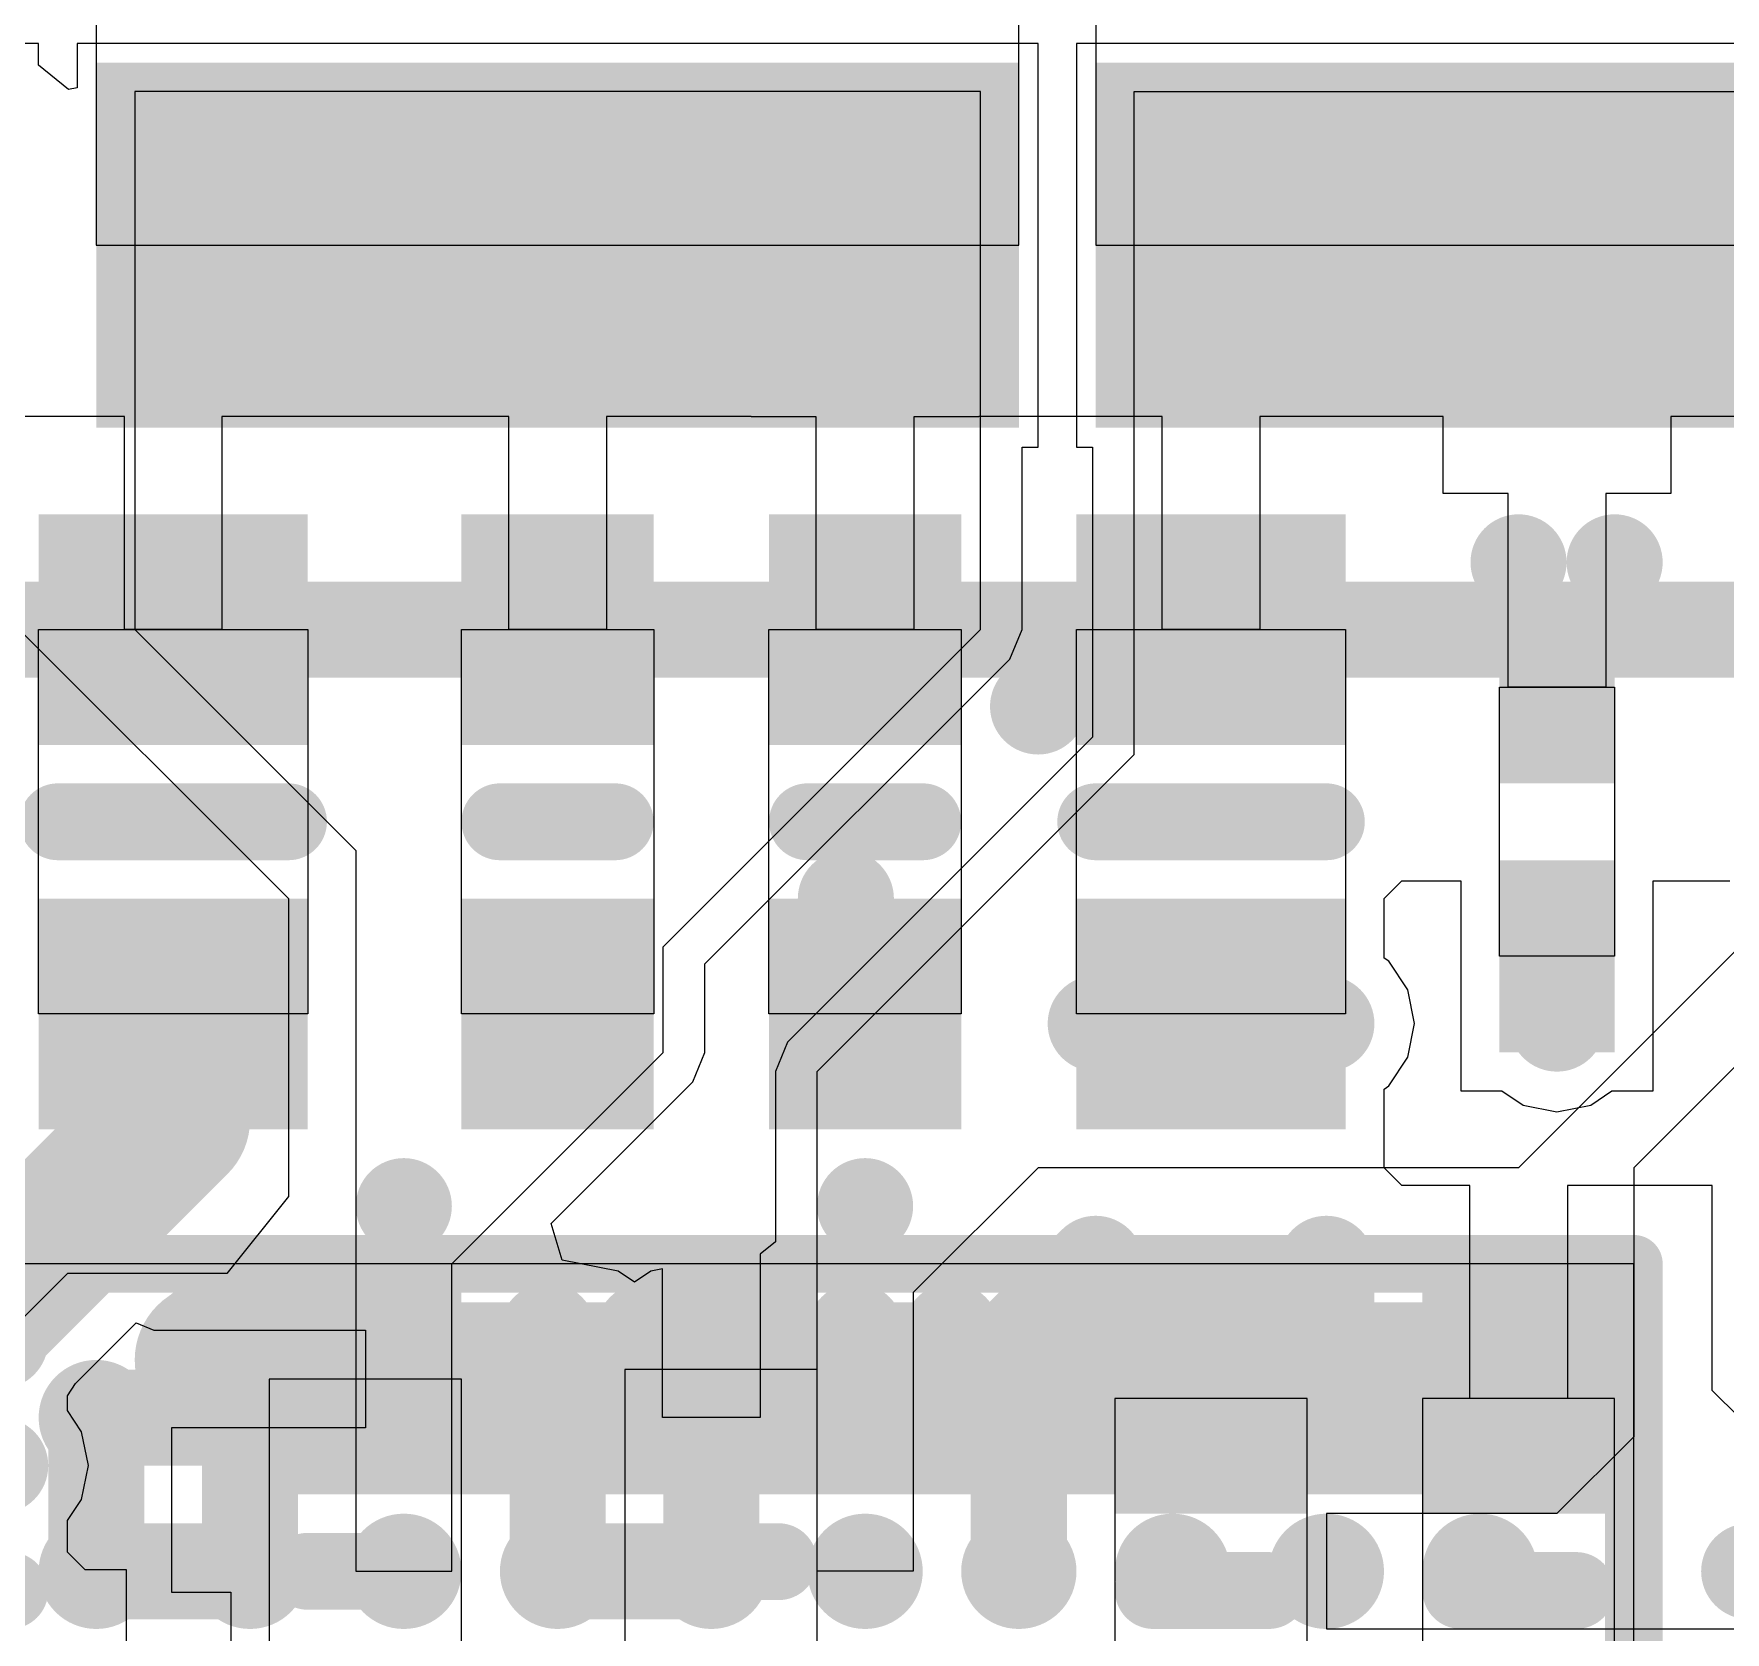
# Model space of a CAD drawing. Header units: millimetres. Extents: x 15 to 122, y 23 to 96.
# Drawn here: x 80.738 to 85.138, y 68.892 to 73.05 of the extents above; entities that cross this region are included whole.
import ezdxf

# ---------------------------------------------------------------- set-up
doc = ezdxf.new("R2010")
doc.units = ezdxf.units.MM
for name, color, linetype in [('Bottom Modules', 3, 'Continuous'), ('BottomLayer', 5, 'Continuous'), ('BottomOverlay', 54, 'Continuous'), ('BottomPaste', 16, 'Continuous'), ('TopLayer', 1, 'Continuous'), ('TopOverlay', 2, 'Continuous'), ('TopPaste', 8, 'Continuous'), ('TopSolder', 216, 'Continuous'), ('Upper Modules', 80, 'Continuous')]:
    doc.layers.add(name, color=color, linetype=linetype)

msp = doc.modelspace()

# ---------------------------------------------------------------- linework, layer by layer
at = {"layer": 'Bottom Modules'}
for points in [[(81.44999458, 71.50002463999999), (81.44999458, 70.49997583999999), (80.74999598, 70.49997583999999), (80.74999598, 71.50002463999999)], [(82.35002326, 71.50000177999999), (82.35002326, 70.50000377999999), (81.85002426, 70.50000377999999), (81.85002426, 71.50000177999999)], [(83.15002419999999, 71.49997891999999), (83.15002419999999, 70.49998092), (82.6500252, 70.49998092), (82.6500252, 71.49997891999999)], [(84.14999426, 71.50000177999999), (84.14999426, 70.50000377999999), (83.44999566, 70.50000377999999), (83.44999566, 71.50000177999999)], [(84.85000301999999, 71.35000208), (84.85000301999999, 70.65000094), (84.55000362, 70.65000094), (84.55000362, 71.35000208)], [(82.27498403999999, 69.57499673999999), (82.27498403999999, 68.57499874), (82.77498304, 68.57499874), (82.77498304, 69.57499673999999)], [(81.35002526, 69.54998028), (81.35002526, 68.54998228), (81.85002426, 68.54998228), (81.85002426, 69.54998028)], [(83.55000308, 69.50000324), (83.55000308, 68.5000027), (84.05000208, 68.5000027), (84.05000208, 69.50000324)], [(84.35002433999999, 69.49999815999999), (84.35002433999999, 68.50000015999998), (84.85002333999999, 68.50000015999998), (84.85002333999999, 69.49999815999999)]]:
    msp.add_lwpolyline(points, close=True, dxfattribs=at)
at = {"layer": 'BottomLayer'}
for p, q in [((80.97299527999999, 72.05402404), (80.49599597999999, 72.05402404)), ((80.97299527999999, 71.50002463999999), (80.97299527999999, 72.05402404)), ((81.70399458, 72.05402404), (81.22699528, 72.05402404)), ((81.22699528, 72.05402404), (81.22699528, 71.50002463999999)), ((81.70399458, 72.05400118), (81.70399458, 72.05402404)), ((81.97302375999999, 72.05400118), (81.70399458, 72.05400118)), ((81.97302375999999, 71.50000177999999), (81.97302375999999, 72.05400118)), ((82.60402325999999, 72.05400118), (82.22702376, 72.05400118)), ((82.22702376, 72.05400118), (82.22702376, 71.50000177999999)), ((82.60402325999999, 72.05397832), (82.60402325999999, 72.05400118)), ((82.7730247, 72.05397832), (82.60402325999999, 72.05397832)), ((82.7730247, 71.49997891999999), (82.7730247, 72.05397832)), ((83.19599566, 72.05397832), (83.0270247, 72.05397832)), ((83.0270247, 72.05397832), (83.0270247, 71.49997891999999)), ((83.67299496, 72.05400118), (83.19599566, 72.05400118)), ((83.19599566, 72.05400118), (83.19599566, 72.05397832)), ((83.67299496, 71.50000177999999), (83.67299496, 72.05400118)), ((84.40399425999999, 72.05400118), (83.92699496, 72.05400118)), ((83.92699496, 72.05400118), (83.92699496, 71.50000177999999)), ((84.40399425999999, 71.85400158), (84.40399425999999, 72.05400118)), ((85.37302457999999, 72.05402404), (84.99602508, 72.05402404)), ((84.99602508, 72.05402404), (84.99602508, 71.85400158)), ((84.57300332, 71.85400158), (84.40399425999999, 71.85400158)), ((84.57300332, 71.35000208), (84.57300332, 71.85400158)), ((84.99602508, 71.85400158), (84.82700331999999, 71.85400158)), ((84.82700331999999, 71.85400158), (84.82700331999999, 71.35000208)), ((81.22699528, 71.50002463999999), (80.97299527999999, 71.50002463999999)), ((82.22702376, 71.50000177999999), (81.97302375999999, 71.50000177999999)), ((83.0270247, 71.49997891999999), (82.7730247, 71.49997891999999)), ((83.92699496, 71.50000177999999), (83.67299496, 71.50000177999999)), ((84.82700331999999, 71.35000208), (84.57300332, 71.35000208)), ((84.24999405999999, 70.79999047999999), (84.29600108, 70.84600003999999)), ((84.29600108, 70.84600003999999), (84.29600362, 70.8459975)), ((84.29600362, 70.8459975), (84.2960087, 70.8459975)), ((84.2960087, 70.8459975), (84.2960087, 70.84600257999999)), ((84.2960087, 70.84600257999999), (84.2960087, 70.84600257999999)), ((84.2960087, 70.84600257999999), (84.45000381999999, 70.84600257999999)), ((84.45000381999999, 70.84600257999999), (84.45000381999999, 70.30000163999999)), ((84.95000282, 70.30000163999999), (84.95000282, 70.84600257999999)), ((84.95000282, 70.84600257999999), (85.10400048, 70.84600257999999)), ((85.10400048, 70.84600257999999), (85.10400048, 70.84600257999999)), ((85.10400048, 70.84600257999999), (85.10400048, 70.84600003999999)), ((85.10400048, 70.84600003999999), (85.10400048, 70.84600003999999)), ((85.10400048, 70.84600003999999), (85.10400048, 70.8459975)), ((85.10400048, 70.8459975), (85.10400555999999, 70.84600003999999)), ((85.10400555999999, 70.84600003999999), (85.10400302, 70.84600003999999)), ((85.10400302, 70.84600003999999), (85.15002528, 70.84600003999999)), ((84.24999405999999, 70.64538068), (84.24999405999999, 70.79999047999999)), ((84.26221654, 70.63721457999999), (84.24999405999999, 70.64538068)), ((84.31194466, 70.56279004), (84.26221654, 70.63721457999999)), ((84.32940716, 70.47500002), (84.31194466, 70.56279004)), ((84.31194466, 70.38721), (84.32940716, 70.47500002)), ((84.26221654, 70.31278546), (84.31194466, 70.38721)), ((84.24999405999999, 70.30461935999999), (84.26221654, 70.31278546)), ((84.24999405999999, 70.12471624), (84.24999405999999, 70.30461935999999)), ((84.45000381999999, 70.30000163999999), (84.55692004, 70.30000163999999)), ((84.55692004, 70.30000163999999), (84.61221076, 70.26305734)), ((84.7877908, 70.26305734), (84.84308152, 70.30000163999999)), ((84.84308152, 70.30000163999999), (84.95000282, 70.30000163999999)), ((84.61221076, 70.26305734), (84.70000078, 70.24559484)), ((84.70000078, 70.24559484), (84.7877908, 70.26305734)), ((84.24999405999999, 70.1247137), (84.24999659999999, 70.12471624)), ((84.24999659999999, 70.12471624), (84.24999405999999, 70.12471624)), ((84.24999659999999, 70.10000712), (84.24999405999999, 70.1247137)), ((84.29599854, 70.05400264), (84.24999659999999, 70.10000712)), ((84.30400207999999, 70.05400264), (84.29599854, 70.05400264)), ((84.30400207999999, 70.05399756), (84.30400207999999, 70.05400264)), ((84.47302384, 70.05399756), (84.30400207999999, 70.05399756)), ((84.47302384, 69.49999815999999), (84.47302384, 70.05399756)), ((85.10402334, 70.05399756), (84.72702384, 70.05399756)), ((84.72702384, 70.05399756), (84.72702384, 69.49999815999999)), ((85.10402334, 69.52071185999999), (85.10402334, 70.05399756)), ((80.84619339999999, 69.53863663999999), (81.0036353, 69.69608108)), ((81.0036353, 69.69608108), (81.04974899999999, 69.67698028)), ((81.04974899999999, 69.67698028), (81.60002476, 69.67698028)), ((81.60002476, 69.67698028), (81.60002476, 69.42298027999999)), ((80.82500472, 69.50692728), (80.84619339999999, 69.53863663999999)), ((85.17473439999999, 69.4500008), (85.10402334, 69.52071185999999)), ((80.82500472, 69.4680729), (80.82500472, 69.50692728)), ((84.72702384, 69.49999815999999), (84.47302384, 69.49999815999999)), ((80.86194393999999, 69.4127898), (80.82500472, 69.4680729)), ((80.87940644, 69.32499978), (80.86194393999999, 69.4127898)), ((81.60002476, 69.42298027999999), (81.09602525999999, 69.42298027999999)), ((81.09602525999999, 69.42298027999999), (81.09602525999999, 68.99598087999999)), ((80.86194393999999, 69.23720976), (80.87940644, 69.32499978)), ((80.82500472, 69.18192666), (80.86194393999999, 69.23720976)), ((80.82500472, 69.1246903), (80.82500472, 69.18192666)), ((80.82500472, 69.12468776), (80.82500725999999, 69.1246903)), ((80.82500725999999, 69.1246903), (80.82500472, 69.1246903)), ((80.82500725999999, 69.10002944), (80.82500472, 69.12468776)), ((80.87105745999999, 69.05397669999999), (80.82500725999999, 69.10002944)), ((80.97900492, 69.05397669999999), (80.87105745999999, 69.05397669999999)), ((80.97900492, 68.6269773), (80.97900492, 69.05397669999999)), ((81.09602525999999, 68.99598087999999), (81.25002291999999, 68.99598087999999)), ((81.25002291999999, 68.99598087999999), (81.25002291999999, 68.99597834)), ((81.25002291999999, 68.99597834), (81.25002291999999, 68.94998147999999)), ((81.25002291999999, 68.94998147999999), (81.25002545999999, 68.92526982)), ((81.25002545999999, 68.92526982), (81.25002291999999, 68.92526728)), ((81.25002291999999, 68.92526728), (81.25002545999999, 68.92526728)), ((81.25002545999999, 68.92526728), (81.25002545999999, 68.25402402))]:
    msp.add_line(p, q, dxfattribs=at)
for points, const_width in [([(80.8125003, 71.67500016, 1), (80.93749878, 71.67500016, 1)], 0.12499848), ([(81.26250193999999, 71.67500016, 1), (81.38750042, 71.67500016, 1)], 0.12499848), ([(81.91250063999999, 71.67500016, 1), (82.03749911999999, 71.67500016, 1)], 0.12499848), ([(82.16250267999999, 71.67500016, 1), (82.28750115999999, 71.67500016, 1)], 0.12499848), ([(82.71250158, 71.67500016, 1), (82.83750006, 71.67500016, 1)], 0.12499848), ([(82.96250108, 71.67500016, 1), (83.08749956, 71.67500016, 1)], 0.12499848), ([(83.51250252, 71.67500016, 1), (83.637501, 71.67500016, 1)], 0.12499848), ([(83.96250162, 71.67500016, 1), (84.0875001, 71.67500016, 1)], 0.12499848), ([(84.53750174, 71.67500016, 1), (84.66250022, 71.67500016, 1)], 0.12499848), ([(84.78750124, 71.67500016, 1), (84.91249972, 71.67500016, 1)], 0.12499848), ([(82.03752451999999, 71.50000177999999, 1), (82.162523, 71.50000177999999, 1)], 0.12499848), ([(82.03752451999999, 71.50000177999999, 1), (82.162523, 71.50000177999999, 1)], 0.12499848), ([(82.96250108, 71.50000177999999, 1), (83.08749956, 71.50000177999999, 1)], 0.12499848), ([(82.96250108, 71.50000177999999, 1), (83.08749956, 71.50000177999999, 1)], 0.12499848), ([(83.73749572, 71.50000177999999, 1), (83.8624942, 71.50000177999999, 1)], 0.12499848), ([(83.73749572, 71.50000177999999, 1), (83.8624942, 71.50000177999999, 1)], 0.12499848), ([(84.63750408, 71.50000177999999, 1), (84.76250256, 71.50000177999999, 1)], 0.12499848), ([(84.63750408, 71.50000177999999, 1), (84.76250256, 71.50000177999999, 1)], 0.12499848), ([(80.99999548, 70.49997583999999, 1), (81.19999508, 70.49997583999999, 1)], 0.1999996), ([(82.03752451999999, 70.50000378, 1), (82.162523, 70.50000378, 1)], 0.12499848), ([(82.83752546, 70.49998092, 1), (82.96252394, 70.49998092, 1)], 0.12499848), ([(83.4375014, 70.47500002, 1), (83.56249987999999, 70.47500002, 1)], 0.12499848), ([(84.03750274, 70.47500002, 1), (84.16250122, 70.47500002, 1)], 0.12499848), ([(84.63750154, 70.47500002, 1), (84.76250001999999, 70.47500002, 1)], 0.12499848), ([(80.8125003, 70.32500032, 1), (80.93749878, 70.32500032, 1)], 0.12499848), ([(81.26250193999999, 70.32500032, 1), (81.38750042, 70.32500032, 1)], 0.12499848), ([(80.99999548, 70.22501575999999, 1), (81.19999508, 70.22501575999999, 1)], 0.1999996), ([(80.99999548, 70.22501575999999, 1), (81.19999508, 70.22501575999999, 1)], 0.1999996), ([(81.10000036, 69.6000005, 1), (81.29999996, 69.6000005, 1)], 0.1999996), ([(81.1124997, 69.67500161999999, 1), (81.23749817999999, 69.67500161999999, 1)], 0.12499848), ([(81.36250174, 69.67500161999999, 1), (81.48750022, 69.67500161999999, 1)], 0.12499848), ([(81.47498055999999, 69.6000005, 1), (81.67498015999999, 69.6000005, 1)], 0.1999996), ([(81.47498055999999, 69.6000005, 1), (81.67498015999999, 69.6000005, 1)], 0.1999996), ([(81.48749006, 69.587491, 1), (81.68748966, 69.587491, 1)], 0.1999996), ([(81.48749006, 69.587491, 1), (81.68748966, 69.587491, 1)], 0.1999996), ([(81.61250124, 69.67500161999999, 1), (81.73749972, 69.67500161999999, 1)], 0.12499848), ([(82.01250044, 69.67500161999999, 1), (82.13749892, 69.67500161999999, 1)], 0.12499848), ([(82.26250248, 69.67500161999999, 1), (82.38750096, 69.67500161999999, 1)], 0.12499848), ([(82.56250188, 69.67500161999999, 1), (82.68750036, 69.67500161999999, 1)], 0.12499848), ([(82.81249883999999, 69.67500161999999, 1), (82.93749731999999, 69.67500161999999, 1)], 0.12499848), ([(83.06250088, 69.67500161999999, 1), (83.18749935999999, 69.67500161999999, 1)], 0.12499848), ([(83.61249978, 69.67500161999999, 1), (83.73749826, 69.67500161999999, 1)], 0.12499848), ([(83.86250181999999, 69.67500161999999, 1), (83.9875003, 69.67500161999999, 1)], 0.12499848), ([(80.58750202, 69.6500004, 1), (80.71250049999999, 69.6500004, 1)], 0.12499848), ([(81.55000199999999, 69.49998038, 1), (81.79999896, 69.49998038, 1)], 0.2499995), ([(81.95000119999999, 69.49998038, 1), (82.19999815999999, 69.49998038, 1)], 0.2499995), ([(81.95000119999999, 69.49998038, 1), (82.19999815999999, 69.49998038, 1)], 0.2499995), ([(83.80000258, 69.49998038, 1), (84.04999954, 69.49998038, 1)], 0.2499995), ([(83.80000258, 69.49998038, 1), (84.04999954, 69.49998038, 1)], 0.2499995), ([(84.35000147999999, 69.49998038, 1), (84.59999844, 69.49998038, 1)], 0.2499995), ([(84.41250072, 69.6500004, 1), (84.5374992, 69.6500004, 1)], 0.12499848), ([(84.66250276, 69.6500004, 1), (84.78750124, 69.6500004, 1)], 0.12499848), ([(81.57500068, 69.49998038, 1), (81.77500028, 69.49998038, 1)], 0.1999996), ([(84.41250072, 69.49998038, 1), (84.5374992, 69.49998038, 1)], 0.12499848), ([(84.53750681999999, 69.49998038, 1), (84.66250529999999, 69.49998038, 1)], 0.12499848), ([(84.53750681999999, 69.49998038, 1), (84.66250529999999, 69.49998038, 1)], 0.12499848), ([(84.5375246, 69.49999815999999, 1), (84.66252308, 69.49999815999999, 1)], 0.12499848), ([(80.58750202, 69.32499978, 1), (80.71250049999999, 69.32499978, 1)], 0.12499848)]:
    msp.add_lwpolyline(points, format="xyb", close=True, dxfattribs=dict(at, const_width=const_width))
for points, const_width in [([(80.20002248, 71.50000177999999), (82.10002376, 71.50000177999999)], 0.2499995), ([(82.10002376, 71.50000177999999), (83.02500031999999, 71.50000177999999)], 0.2499995), ([(83.02500031999999, 71.50000177999999), (83.79999495999999, 71.50000177999999)], 0.2499995), ([(83.79999495999999, 71.50000177999999), (84.70000332, 71.50000177999999)], 0.2499995), ([(84.70000332, 71.50000177999999), (85.50002458, 71.50000177999999)], 0.2499995), ([(81.09999528, 70.22501575999999), (81.09999528, 70.49997583999999)], 0.3999992), ([(80.37500562, 69.5000261), (81.09999528, 70.22501575999999)], 0.3999992), ([(81.20000016, 69.6000005), (81.57498036, 69.6000005)], 0.3999992), ([(81.57498036, 69.6000005), (81.58748985999999, 69.587491)], 0.3999992), ([(81.58748985999999, 69.587491), (81.67500048, 69.49998038)], 0.3999992), ([(81.67500048, 69.49998038), (82.07499967999999, 69.49998038)], 0.499999), ([(82.07499967999999, 69.49998038), (83.92500106, 69.49998038)], 0.499999), ([(83.92500106, 69.49998038), (84.47499995999999, 69.49998038)], 0.499999), ([(84.47499995999999, 69.49998038), (84.60000606, 69.49998038)], 0.2499995), ([(84.60000606, 69.49998038), (84.60002383999999, 69.49999815999999)], 0.2499995)]:
    msp.add_lwpolyline(points, dxfattribs=dict(at, const_width=const_width))
for points in [[(80.74999598, 71.20002524), (81.44999458, 71.20002524), (80.74999598, 71.80002404), (81.44999458, 71.80002404)], [(81.85002426, 71.20000238), (82.35002326, 71.20000238), (81.85002426, 71.80000118), (82.35002326, 71.80000118)], [(82.6500252, 71.19997952), (83.15002419999999, 71.19997952), (82.6500252, 71.79997832), (83.15002419999999, 71.79997832)], [(83.44999566, 71.20000238), (84.14999426, 71.20000238), (83.44999566, 71.80000118), (84.14999426, 71.80000118)], [(84.55000362, 71.10000258), (84.85000301999999, 71.10000258), (84.55000362, 71.60000158), (84.85000301999999, 71.60000158)], [(84.55000362, 70.40000144), (84.85000301999999, 70.40000144), (84.55000362, 70.90000044), (84.85000301999999, 70.90000044)], [(80.74999598, 70.19997644), (81.44999458, 70.19997644), (80.74999598, 70.79997524), (81.44999458, 70.79997524)], [(81.85002426, 70.20000438), (82.35002326, 70.20000438), (81.85002426, 70.80000317999999), (82.35002326, 70.80000317999999)], [(82.6500252, 70.19998152), (83.15002419999999, 70.19998152), (82.6500252, 70.79998032), (83.15002419999999, 70.79998032)], [(83.44999566, 70.20000438), (84.14999426, 70.20000438), (83.44999566, 70.80000317999999), (84.14999426, 70.80000317999999)], [(82.27498403999999, 69.27499734), (82.77498304, 69.27499734), (82.27498403999999, 69.87499614), (82.77498304, 69.87499614)], [(81.35002526, 69.24998088), (81.85002426, 69.24998088), (81.35002526, 69.84997967999999), (81.85002426, 69.84997967999999)], [(83.55000308, 69.20000384), (84.05000208, 69.20000384), (83.55000308, 69.80000264), (84.05000208, 69.80000264)], [(84.35002433999999, 69.19999876), (84.85002333999999, 69.19999876), (84.35002433999999, 69.79999756), (84.85002333999999, 69.79999756)]]:
    msp.add_solid(points, dxfattribs=at)
at = {"layer": 'BottomOverlay', "const_width": 0.1999996}
for points in [[(80.80002128, 71.00000023999999), (81.40002007999999, 71.00000023999999)], [(81.95001135999999, 70.99997737999999), (82.24998536, 70.99997737999999)], [(82.7500123, 71.00000532), (83.0499863, 71.00000532)], [(83.50002096, 70.99997737999999), (84.10001976, 70.99997737999999)], [(82.37502194, 69.07502314), (82.67499594, 69.07502314)], [(81.45001236, 69.05000668), (81.74998636, 69.05000668)], [(80.07498082, 69.0000017), (80.67497962, 69.0000017)], [(83.65000033999999, 69.0000017), (83.94999974, 69.0000017)], [(84.45001144, 69.00002456), (84.74998543999999, 69.00002456)]]:
    msp.add_lwpolyline(points, dxfattribs=at)
at = {"layer": 'BottomOverlay', "const_width": 0.0999998}
for points in [[(80.75002137999999, 71.00000023999999, 1), (80.85002118, 71.00000023999999, 1)], [(81.35002018, 71.00000023999999, 1), (81.45001998, 71.00000023999999, 1)], [(81.90001146, 70.99997737999999, 1), (82.00001126, 70.99997737999999, 1)], [(82.19998546, 70.99997737999999, 1), (82.29998526, 70.99997737999999, 1)], [(82.70001239999999, 71.00000532, 1), (82.8000122, 71.00000532, 1)], [(82.9999864, 71.00000532, 1), (83.09998619999999, 71.00000532, 1)], [(83.45002106, 70.99997737999999, 1), (83.55002085999999, 70.99997737999999, 1)], [(84.05001985999999, 70.99997737999999, 1), (84.15001966, 70.99997737999999, 1)], [(82.32502204, 69.07502314, 1), (82.42502184, 69.07502314, 1)], [(82.62499604, 69.07502314, 1), (82.72499583999999, 69.07502314, 1)], [(81.40001246, 69.05000668, 1), (81.50001225999999, 69.05000668, 1)], [(81.69998645999999, 69.05000668, 1), (81.79998626, 69.05000668, 1)], [(80.62497972, 69.0000017, 1), (80.72497951999999, 69.0000017, 1)], [(83.60000044, 69.0000017, 1), (83.70000024, 69.0000017, 1)], [(83.89999983999999, 69.0000017, 1), (83.99999964, 69.0000017, 1)], [(84.40001154, 69.00002456, 1), (84.50001134, 69.00002456, 1)], [(84.69998554, 69.00002456, 1), (84.79998533999999, 69.00002456, 1)]]:
    msp.add_lwpolyline(points, format="xyb", close=True, dxfattribs=at)
at = {"layer": 'BottomPaste'}
for points in [[(80.74999598, 71.20002524), (81.44999458, 71.20002524), (80.74999598, 71.80002404), (81.44999458, 71.80002404)], [(80.74999598, 71.20002524), (81.44999458, 71.20002524), (80.74999598, 71.80002404), (81.44999458, 71.80002404)], [(81.85002426, 71.20000238), (82.35002326, 71.20000238), (81.85002426, 71.80000118), (82.35002326, 71.80000118)], [(81.85002426, 71.20000238), (82.35002326, 71.20000238), (81.85002426, 71.80000118), (82.35002326, 71.80000118)], [(82.6500252, 71.19997952), (83.15002419999999, 71.19997952), (82.6500252, 71.79997832), (83.15002419999999, 71.79997832)], [(82.6500252, 71.19997952), (83.15002419999999, 71.19997952), (82.6500252, 71.79997832), (83.15002419999999, 71.79997832)], [(83.44999566, 71.20000238), (84.14999426, 71.20000238), (83.44999566, 71.80000118), (84.14999426, 71.80000118)], [(83.44999566, 71.20000238), (84.14999426, 71.20000238), (83.44999566, 71.80000118), (84.14999426, 71.80000118)], [(84.55000362, 71.10000258), (84.85000301999999, 71.10000258), (84.55000362, 71.60000158), (84.85000301999999, 71.60000158)], [(84.55000362, 71.10000258), (84.85000301999999, 71.10000258), (84.55000362, 71.60000158), (84.85000301999999, 71.60000158)], [(84.55000362, 70.40000144), (84.85000301999999, 70.40000144), (84.55000362, 70.90000044), (84.85000301999999, 70.90000044)], [(84.55000362, 70.40000144), (84.85000301999999, 70.40000144), (84.55000362, 70.90000044), (84.85000301999999, 70.90000044)], [(80.74999598, 70.19997644), (81.44999458, 70.19997644), (80.74999598, 70.79997524), (81.44999458, 70.79997524)], [(80.74999598, 70.19997644), (81.44999458, 70.19997644), (80.74999598, 70.79997524), (81.44999458, 70.79997524)], [(81.85002426, 70.20000438), (82.35002326, 70.20000438), (81.85002426, 70.80000317999999), (82.35002326, 70.80000317999999)], [(81.85002426, 70.20000438), (82.35002326, 70.20000438), (81.85002426, 70.80000317999999), (82.35002326, 70.80000317999999)], [(82.6500252, 70.19998152), (83.15002419999999, 70.19998152), (82.6500252, 70.79998032), (83.15002419999999, 70.79998032)], [(82.6500252, 70.19998152), (83.15002419999999, 70.19998152), (82.6500252, 70.79998032), (83.15002419999999, 70.79998032)], [(83.44999566, 70.20000438), (84.14999426, 70.20000438), (83.44999566, 70.80000317999999), (84.14999426, 70.80000317999999)], [(83.44999566, 70.20000438), (84.14999426, 70.20000438), (83.44999566, 70.80000317999999), (84.14999426, 70.80000317999999)], [(82.27498403999999, 69.27499734), (82.77498304, 69.27499734), (82.27498403999999, 69.87499614), (82.77498304, 69.87499614)], [(82.27498403999999, 69.27499734), (82.77498304, 69.27499734), (82.27498403999999, 69.87499614), (82.77498304, 69.87499614)], [(81.35002526, 69.24998088), (81.85002426, 69.24998088), (81.35002526, 69.84997967999999), (81.85002426, 69.84997967999999)], [(81.35002526, 69.24998088), (81.85002426, 69.24998088), (81.35002526, 69.84997967999999), (81.85002426, 69.84997967999999)], [(83.55000308, 69.20000384), (84.05000208, 69.20000384), (83.55000308, 69.80000264), (84.05000208, 69.80000264)], [(83.55000308, 69.20000384), (84.05000208, 69.20000384), (83.55000308, 69.80000264), (84.05000208, 69.80000264)], [(84.35002433999999, 69.19999876), (84.85002333999999, 69.19999876), (84.35002433999999, 69.79999756), (84.85002333999999, 69.79999756)], [(84.35002433999999, 69.19999876), (84.85002333999999, 69.19999876), (84.35002433999999, 69.79999756), (84.85002333999999, 69.79999756)]]:
    msp.add_solid(points, dxfattribs=at)
at = {"layer": 'TopLayer'}
for p, q in [((80.7500163, 73.02499238), (78.25001621999999, 73.02499238)), ((80.7500163, 72.96865518), (80.7500163, 73.02499238)), ((83.35001618, 73.02498222), (80.85001609999999, 73.02498222)), ((80.85001609999999, 73.02498222), (80.85001609999999, 72.90972972)), ((83.35001618, 71.97498178), (83.35001618, 73.02498222)), ((85.94999827999999, 73.02502285999999), (83.4499982, 73.02502285999999)), ((83.4499982, 73.02502285999999), (83.4499982, 71.97502242)), ((80.82731865999999, 72.9052136), (80.7500163, 72.96865518)), ((80.85001609999999, 72.90972972), (80.82731865999999, 72.9052136)), ((83.20000123999999, 72.90000151999999), (81.00000055999999, 72.90000151999999)), ((81.00000055999999, 72.90000151999999), (81.00000055999999, 71.50000177999999)), ((83.20000123999999, 71.4999967), (83.20000123999999, 72.90000151999999)), ((83.60000044, 71.17500116), (83.60000044, 72.90000151999999)), ((83.60000044, 72.90000151999999), (85.80000111999999, 72.90000151999999)), ((83.3082408, 71.4999967), (83.3082408, 71.97498178)), ((83.3082408, 71.97498178), (83.35001618, 71.97498178)), ((83.4499982, 71.97502242), (83.49176088, 71.97502242)), ((83.49176088, 71.97502242), (83.49176088, 71.21983723999999)), ((80.65000126, 71.55000168), (81.39999976, 70.80000317999999)), ((81.00000055999999, 71.50000177999999), (81.57500068, 70.92499912)), ((82.37500161999999, 70.67499962), (83.20000123999999, 71.4999967)), ((83.27653905999999, 71.42345888), (83.3082408, 71.4999967)), ((82.48324118, 70.63016354), (83.27653905999999, 71.42345888)), ((85.80000111999999, 71.29999964), (84.60000352, 70.10000203999999)), ((86.10000052, 71.29999964), (84.90000038, 70.0999995)), ((83.49176088, 71.21983723999999), (82.69846299999999, 70.42653935999999)), ((82.77500081999999, 70.35000154), (83.60000044, 71.17500116)), ((81.57500068, 70.92499912), (81.57500068, 69.0500016)), ((81.39999976, 70.80000317999999), (81.39999976, 70.02499838)), ((82.37500161999999, 70.40000398), (82.37500161999999, 70.67499962)), ((82.48324118, 70.40000398), (82.48324118, 70.63016354)), ((82.69846299999999, 70.42653935999999), (82.66676126, 70.35000154)), ((81.82500017999999, 69.84999492), (82.37500161999999, 70.40000398)), ((82.45153943999999, 70.32346616), (82.48324118, 70.40000398)), ((82.08322674, 69.95515092), (82.45153436, 70.32346362)), ((82.45153436, 70.32346362), (82.45153943999999, 70.32346616)), ((82.66676126, 70.35000154), (82.66676126, 69.90753862)), ((82.77500081999999, 69.0500016), (82.77500081999999, 70.35000154)), ((83.35000094, 70.10000203999999), (83.02500031999999, 69.77500142)), ((84.60000352, 70.10000203999999), (83.35000094, 70.10000203999999)), ((84.90000038, 70.0999995), (84.90000038, 69.4000009)), ((81.39999976, 70.02499838), (81.24000008, 69.82500132)), ((82.11225639999999, 69.85945642), (82.08322674, 69.95515092)), ((82.66676126, 69.90753862), (82.62699502, 69.8749047)), ((82.62699502, 69.8749047), (82.62699502, 69.44998048)), ((81.82500017999999, 69.0500016), (81.82500017999999, 69.84999492)), ((82.25762822, 69.83053851999999), (82.11225639999999, 69.85945642)), ((82.29999542, 69.80223022), (82.25762822, 69.83053851999999)), ((82.34236261999999, 69.83053851999999), (82.29999542, 69.80223022)), ((82.37299501999999, 69.83663197999999), (82.34236261999999, 69.83053851999999)), ((82.37299501999999, 69.44998048), (82.37299501999999, 69.83663197999999)), ((80.82500218, 69.82500132), (80.60000136, 69.6000005)), ((81.24000008, 69.82500132), (80.82500218, 69.82500132)), ((83.02500031999999, 69.77500142), (83.02500031999999, 69.0500016)), ((82.62699502, 69.44998048), (82.37299501999999, 69.44998048)), ((84.90000038, 69.4000009), (84.70000078, 69.2000013)), ((84.70000078, 69.2000013), (84.10000198, 69.2000013)), ((84.10000198, 69.2000013), (84.10000198, 68.90000189999999)), ((81.57500068, 69.0500016), (81.82500017999999, 69.0500016)), ((83.02500031999999, 69.0500016), (82.77500081999999, 69.0500016)), ((84.10000198, 68.90000189999999), (85.50000172, 68.90000189999999))]:
    msp.add_line(p, q, dxfattribs=at)
for points, const_width in [([(83.28750169999999, 71.29999964, 1), (83.41250018, 71.29999964, 1)], 0.12499848), ([(82.78750269999999, 70.80000064, 1), (82.91250117999999, 70.80000064, 1)], 0.12499848), ([(81.63750246, 69.99999969999999, 1), (81.76250094, 69.99999969999999, 1)], 0.12499848), ([(82.83750768, 70.00000478, 1), (82.96250615999999, 70.00000478, 1)], 0.12499848), ([(83.4375014, 69.85, 1), (83.56249987999999, 69.85, 1)], 0.12499848), ([(83.4375014, 69.85, 1), (83.56249987999999, 69.85, 1)], 0.12499848), ([(84.03749511999999, 69.84999237999999, 1), (84.16249359999999, 69.84999237999999, 1)], 0.12499848), ([(84.03749511999999, 69.84999237999999, 1), (84.16249359999999, 69.84999237999999, 1)], 0.12499848), ([(84.03750274, 69.85, 1), (84.16250122, 69.85, 1)], 0.12499848), ([(84.03750274, 69.85, 1), (84.16250122, 69.85, 1)], 0.12499848), ([(83.23749672, 69.64999532, 1), (83.3624952, 69.64999532, 1)], 0.12499848), ([(83.23749672, 69.64999532, 1), (83.3624952, 69.64999532, 1)], 0.12499848), ([(80.82499709999999, 69.44998048, 1), (80.97499426, 69.44998048, 1)], 0.1499997), ([(80.83749644, 69.44999571999999, 1), (80.96249492, 69.44999571999999, 1)], 0.12499848), ([(80.83749644, 69.44999571999999, 1), (80.96249492, 69.44999571999999, 1)], 0.12499848), ([(80.83749644, 69.44999571999999, 1), (80.96249492, 69.44999571999999, 1)], 0.12499848), ([(80.83749644, 69.44998048, 1), (80.96249492, 69.44998048, 1)], 0.12499848), ([(80.83749644, 69.44998048, 1), (80.96249492, 69.44998048, 1)], 0.12499848), ([(80.83750151999999, 69.4500008, 1), (80.96249999999999, 69.4500008, 1)], 0.12499848), ([(80.83750151999999, 69.4500008, 1), (80.96249999999999, 69.4500008, 1)], 0.12499848), ([(80.83752184, 69.44998048, 1), (80.96252032, 69.44998048, 1)], 0.12499848), ([(80.83752184, 69.44998048, 1), (80.96252032, 69.44998048, 1)], 0.12499848), ([(81.2249963, 69.44998048, 1), (81.37499346, 69.44998048, 1)], 0.1499997), ([(81.23749563999999, 69.44999571999999, 1), (81.36249412, 69.44999571999999, 1)], 0.12499848), ([(81.23749563999999, 69.44999571999999, 1), (81.36249412, 69.44999571999999, 1)], 0.12499848), ([(81.23749563999999, 69.44998048, 1), (81.36249412, 69.44998048, 1)], 0.12499848), ([(81.23749563999999, 69.44998048, 1), (81.36249412, 69.44998048, 1)], 0.12499848), ([(81.23749563999999, 69.44998048, 1), (81.36249412, 69.44998048, 1)], 0.12499848), ([(81.62499804, 69.44998048, 1), (81.77499519999999, 69.44998048, 1)], 0.1499997), ([(81.63749738, 69.44998048, 1), (81.76249586, 69.44998048, 1)], 0.12499848), ([(82.02499723999999, 69.44998048, 1), (82.17499439999999, 69.44998048, 1)], 0.1499997), ([(82.03749658, 69.44998048, 1), (82.16249506, 69.44998048, 1)], 0.12499848), ([(82.03749658, 69.44998048, 1), (82.16249506, 69.44998048, 1)], 0.12499848), ([(82.03749658, 69.44998048, 1), (82.16249506, 69.44998048, 1)], 0.12499848), ([(82.42499644, 69.44998048, 1), (82.5749936, 69.44998048, 1)], 0.1499997), ([(82.43749577999999, 69.44998048, 1), (82.56249426, 69.44998048, 1)], 0.12499848), ([(82.43749577999999, 69.44998048, 1), (82.56249426, 69.44998048, 1)], 0.12499848), ([(82.43750086, 69.4500008, 1), (82.56249934, 69.4500008, 1)], 0.12499848), ([(82.82499818, 69.44998048, 1), (82.97499533999999, 69.44998048, 1)], 0.1499997), ([(82.83749752, 69.44998048, 1), (82.962496, 69.44998048, 1)], 0.12499848), ([(82.8375026, 69.44998556, 1), (82.96250108, 69.44998556, 1)], 0.12499848), ([(82.8375026, 69.44998556, 1), (82.96250108, 69.44998556, 1)], 0.12499848), ([(83.22499737999999, 69.44998048, 1), (83.37499453999999, 69.44998048, 1)], 0.1499997), ([(83.23749672, 69.44998048, 1), (83.3624952, 69.44998048, 1)], 0.12499848), ([(83.23749672, 69.44998048, 1), (83.3624952, 69.44998048, 1)], 0.12499848), ([(83.23749672, 69.44998048, 1), (83.3624952, 69.44998048, 1)], 0.12499848), ([(83.23749672, 69.44998048, 1), (83.3624952, 69.44998048, 1)], 0.12499848), ([(83.62499658, 69.44998048, 1), (83.77499374, 69.44998048, 1)], 0.1499997), ([(83.63749591999999, 69.44998048, 1), (83.7624944, 69.44998048, 1)], 0.12499848), ([(83.63749591999999, 69.44998048, 1), (83.7624944, 69.44998048, 1)], 0.12499848), ([(83.63749591999999, 69.44998048, 1), (83.7624944, 69.44998048, 1)], 0.12499848), ([(84.02499578, 69.44998048, 1), (84.17499294, 69.44998048, 1)], 0.1499997), ([(84.03749511999999, 69.44998048, 1), (84.16249359999999, 69.44998048, 1)], 0.12499848), ([(84.03749511999999, 69.44998048, 1), (84.16249359999999, 69.44998048, 1)], 0.12499848), ([(84.42499751999999, 69.44998048, 1), (84.57499467999999, 69.44998048, 1)], 0.1499997), ([(80.82499709999999, 69.04997874, 1), (80.97499426, 69.04997874, 1)], 0.1499997), ([(80.83749644, 69.04997874, 1), (80.96249492, 69.04997874, 1)], 0.12499848), ([(80.83749644, 69.04997874, 1), (80.96249492, 69.04997874, 1)], 0.12499848), ([(81.2249963, 69.04997874, 1), (81.37499346, 69.04997874, 1)], 0.1499997), ([(81.23747786, 69.04997874, 1), (81.36247634, 69.04997874, 1)], 0.12499848), ([(81.23747786, 69.04997874, 1), (81.36247634, 69.04997874, 1)], 0.12499848), ([(81.23749563999999, 69.04999652, 1), (81.36249412, 69.04999652, 1)], 0.12499848), ([(81.23749563999999, 69.04999652, 1), (81.36249412, 69.04999652, 1)], 0.12499848), ([(81.23749563999999, 69.04999652, 1), (81.36249412, 69.04999652, 1)], 0.12499848), ([(81.23749563999999, 69.04999652, 1), (81.36249412, 69.04999652, 1)], 0.12499848), ([(81.23749563999999, 69.04999652, 1), (81.36249412, 69.04999652, 1)], 0.12499848), ([(81.23749563999999, 69.04997874, 1), (81.36249412, 69.04997874, 1)], 0.12499848), ([(81.23750072, 69.0500016, 1), (81.3624992, 69.0500016, 1)], 0.12499848), ([(81.62499804, 69.04997874, 1), (81.77499519999999, 69.04997874, 1)], 0.1499997), ([(81.63749738, 69.04997874, 1), (81.76249586, 69.04997874, 1)], 0.12499848), ([(82.02499723999999, 69.04997874, 1), (82.17499439999999, 69.04997874, 1)], 0.1499997), ([(82.03749658, 69.04997874, 1), (82.16249506, 69.04997874, 1)], 0.12499848), ([(82.03749658, 69.04997874, 1), (82.16249506, 69.04997874, 1)], 0.12499848), ([(82.03749658, 69.04997874, 1), (82.16249506, 69.04997874, 1)], 0.12499848), ([(82.42499644, 69.04997874, 1), (82.5749936, 69.04997874, 1)], 0.1499997), ([(82.43749577999999, 69.04997874, 1), (82.56249426, 69.04997874, 1)], 0.12499848), ([(82.43749577999999, 69.04997874, 1), (82.56249426, 69.04997874, 1)], 0.12499848), ([(82.43749577999999, 69.04997874, 1), (82.56249426, 69.04997874, 1)], 0.12499848), ([(82.82499818, 69.04997874, 1), (82.97499533999999, 69.04997874, 1)], 0.1499997), ([(82.83749752, 69.04997874, 1), (82.962496, 69.04997874, 1)], 0.12499848), ([(83.22499737999999, 69.04997874, 1), (83.37499453999999, 69.04997874, 1)], 0.1499997), ([(83.23749672, 69.04997874, 1), (83.3624952, 69.04997874, 1)], 0.12499848), ([(83.62499658, 69.04997874, 1), (83.77499374, 69.04997874, 1)], 0.1499997), ([(83.637501, 69.0500016, 1), (83.76249947999999, 69.0500016, 1)], 0.12499848), ([(84.02499578, 69.04997874, 1), (84.17499294, 69.04997874, 1)], 0.1499997), ([(84.03749511999999, 69.04999398, 1), (84.16249359999999, 69.04999398, 1)], 0.12499848), ([(84.03749511999999, 69.04999398, 1), (84.16249359999999, 69.04999398, 1)], 0.12499848), ([(84.03749511999999, 69.04997874, 1), (84.16249359999999, 69.04997874, 1)], 0.12499848), ([(84.42499751999999, 69.04997874, 1), (84.57499467999999, 69.04997874, 1)], 0.1499997), ([(84.43749686, 69.04997874, 1), (84.56249534, 69.04997874, 1)], 0.12499848), ([(85.13747767999999, 69.04997874, 1), (85.26247615999999, 69.04997874, 1)], 0.12499848)]:
    msp.add_lwpolyline(points, format="xyb", close=True, dxfattribs=dict(at, const_width=const_width))
at = {"layer": 'TopLayer', "const_width": 0.2499995}
for points in [[(83.29999595999999, 69.64999532), (83.50000064, 69.85)], [(84.09999436, 69.84999237999999), (84.10000198, 69.85)], [(84.09999436, 69.44998048), (84.09999436, 69.84999237999999)], [(83.29999595999999, 69.44998048), (83.29999595999999, 69.64999532)], [(80.89999567999999, 69.44999571999999), (80.90000076, 69.4500008)], [(80.89999567999999, 69.44998048), (80.89999567999999, 69.44999571999999)], [(80.89999567999999, 69.04997874), (80.89999567999999, 69.44998048)], [(80.90000076, 69.4500008), (80.90002108, 69.44998048)], [(80.90002108, 69.44998048), (81.29999488, 69.44998048)], [(81.29999488, 69.44998048), (81.29999488, 69.44999571999999)], [(81.29999488, 69.04999652), (81.29999488, 69.44998048)], [(82.09999581999999, 69.04997874), (82.09999581999999, 69.44998048)], [(82.09999581999999, 69.44998048), (82.49999502, 69.44998048)], [(82.49999502, 69.04997874), (82.49999502, 69.44998048)], [(82.89999676, 69.44998048), (82.90000184, 69.44998556)], [(83.29999595999999, 69.04997874), (83.29999595999999, 69.44998048)], [(83.29999595999999, 69.44998048), (83.69999516, 69.44998048)], [(83.69999516, 69.44998048), (84.09999436, 69.44998048)], [(80.89999567999999, 69.04997874), (81.29997709999999, 69.04997874)], [(81.29997709999999, 69.04997874), (81.29999488, 69.04999652)], [(81.29999488, 69.04999652), (81.29999996, 69.0500016)], [(81.29999488, 69.04997874), (81.29999488, 69.04999652)], [(82.09999581999999, 69.04997874), (82.49999502, 69.04997874)], [(84.09999436, 69.04997874), (84.09999436, 69.04999398)]]:
    msp.add_lwpolyline(points, dxfattribs=at)
at = {"layer": 'TopLayer'}
for points in [[(80.9500159, 72.07498158), (83.25001637999999, 72.07498158), (80.9500159, 72.92498241999999), (83.25001637999999, 72.92498241999999)], [(83.549998, 72.07502222), (85.84999848, 72.07502222), (83.549998, 72.92502306), (85.84999848, 72.92502306)]]:
    msp.add_solid(points, dxfattribs=at)
at = {"layer": 'TopOverlay', "const_width": 0.1499997}
for points in [[(79.29999633999999, 69.84997967999999), (84.8999953, 69.84997967999999)], [(84.8999953, 64.24998072), (84.8999953, 69.84997967999999)]]:
    msp.add_lwpolyline(points, dxfattribs=at)
at = {"layer": 'TopOverlay', "const_width": 0.07499858}
msp.add_lwpolyline([(84.86249473999999, 69.84997967999999, 1), (84.93749586, 69.84997967999999, 1)], format="xyb", close=True, dxfattribs=at)
msp.add_lwpolyline([(84.86249473999999, 69.84997967999999, 1), (84.93749586, 69.84997967999999, 1)], format="xyb", close=True, dxfattribs=at)
at = {"layer": 'TopPaste', "const_width": 0.1499997}
for points in [[(80.82499709999999, 69.44998048, 1), (80.97499426, 69.44998048, 1)], [(80.82499709999999, 69.44998048, 1), (80.97499426, 69.44998048, 1)], [(81.2249963, 69.44998048, 1), (81.37499346, 69.44998048, 1)], [(81.2249963, 69.44998048, 1), (81.37499346, 69.44998048, 1)], [(81.62499804, 69.44998048, 1), (81.77499519999999, 69.44998048, 1)], [(81.62499804, 69.44998048, 1), (81.77499519999999, 69.44998048, 1)], [(82.02499723999999, 69.44998048, 1), (82.17499439999999, 69.44998048, 1)], [(82.02499723999999, 69.44998048, 1), (82.17499439999999, 69.44998048, 1)], [(82.42499644, 69.44998048, 1), (82.5749936, 69.44998048, 1)], [(82.42499644, 69.44998048, 1), (82.5749936, 69.44998048, 1)], [(82.82499818, 69.44998048, 1), (82.97499533999999, 69.44998048, 1)], [(82.82499818, 69.44998048, 1), (82.97499533999999, 69.44998048, 1)], [(83.22499737999999, 69.44998048, 1), (83.37499453999999, 69.44998048, 1)], [(83.22499737999999, 69.44998048, 1), (83.37499453999999, 69.44998048, 1)], [(83.62499658, 69.44998048, 1), (83.77499374, 69.44998048, 1)], [(83.62499658, 69.44998048, 1), (83.77499374, 69.44998048, 1)], [(84.02499578, 69.44998048, 1), (84.17499294, 69.44998048, 1)], [(84.02499578, 69.44998048, 1), (84.17499294, 69.44998048, 1)], [(84.42499751999999, 69.44998048, 1), (84.57499467999999, 69.44998048, 1)], [(84.42499751999999, 69.44998048, 1), (84.57499467999999, 69.44998048, 1)], [(80.82499709999999, 69.04997874, 1), (80.97499426, 69.04997874, 1)], [(80.82499709999999, 69.04997874, 1), (80.97499426, 69.04997874, 1)], [(81.2249963, 69.04997874, 1), (81.37499346, 69.04997874, 1)], [(81.2249963, 69.04997874, 1), (81.37499346, 69.04997874, 1)], [(81.62499804, 69.04997874, 1), (81.77499519999999, 69.04997874, 1)], [(81.62499804, 69.04997874, 1), (81.77499519999999, 69.04997874, 1)], [(82.02499723999999, 69.04997874, 1), (82.17499439999999, 69.04997874, 1)], [(82.02499723999999, 69.04997874, 1), (82.17499439999999, 69.04997874, 1)], [(82.42499644, 69.04997874, 1), (82.5749936, 69.04997874, 1)], [(82.42499644, 69.04997874, 1), (82.5749936, 69.04997874, 1)], [(82.82499818, 69.04997874, 1), (82.97499533999999, 69.04997874, 1)], [(82.82499818, 69.04997874, 1), (82.97499533999999, 69.04997874, 1)], [(83.22499737999999, 69.04997874, 1), (83.37499453999999, 69.04997874, 1)], [(83.22499737999999, 69.04997874, 1), (83.37499453999999, 69.04997874, 1)], [(83.62499658, 69.04997874, 1), (83.77499374, 69.04997874, 1)], [(83.62499658, 69.04997874, 1), (83.77499374, 69.04997874, 1)], [(84.02499578, 69.04997874, 1), (84.17499294, 69.04997874, 1)], [(84.02499578, 69.04997874, 1), (84.17499294, 69.04997874, 1)], [(84.42499751999999, 69.04997874, 1), (84.57499467999999, 69.04997874, 1)], [(84.42499751999999, 69.04997874, 1), (84.57499467999999, 69.04997874, 1)]]:
    msp.add_lwpolyline(points, format="xyb", close=True, dxfattribs=at)
at = {"layer": 'TopPaste'}
for points in [[(80.9500159, 72.07498158), (83.25001637999999, 72.07498158), (80.9500159, 72.92498241999999), (83.25001637999999, 72.92498241999999)], [(80.9500159, 72.07498158), (83.25001637999999, 72.07498158), (80.9500159, 72.92498241999999), (83.25001637999999, 72.92498241999999)], [(83.549998, 72.07502222), (85.84999848, 72.07502222), (83.549998, 72.92502306), (85.84999848, 72.92502306)], [(83.549998, 72.07502222), (85.84999848, 72.07502222), (83.549998, 72.92502306), (85.84999848, 72.92502306)]]:
    msp.add_solid(points, dxfattribs=at)
at = {"layer": 'TopSolder', "const_width": 0.10999978}
for points in [[(80.84499706, 69.44998048, 1), (80.9549943, 69.44998048, 1)], [(80.84499706, 69.44998048, 1), (80.9549943, 69.44998048, 1)], [(81.24499626, 69.44998048, 1), (81.35499349999999, 69.44998048, 1)], [(81.24499626, 69.44998048, 1), (81.35499349999999, 69.44998048, 1)], [(81.644998, 69.44998048, 1), (81.75499524, 69.44998048, 1)], [(81.644998, 69.44998048, 1), (81.75499524, 69.44998048, 1)], [(82.0449972, 69.44998048, 1), (82.15499444, 69.44998048, 1)], [(82.0449972, 69.44998048, 1), (82.15499444, 69.44998048, 1)], [(82.4449964, 69.44998048, 1), (82.55499363999999, 69.44998048, 1)], [(82.4449964, 69.44998048, 1), (82.55499363999999, 69.44998048, 1)], [(82.84499814, 69.44998048, 1), (82.95499538, 69.44998048, 1)], [(82.84499814, 69.44998048, 1), (82.95499538, 69.44998048, 1)], [(83.24499734, 69.44998048, 1), (83.35499458, 69.44998048, 1)], [(83.24499734, 69.44998048, 1), (83.35499458, 69.44998048, 1)], [(83.64499654, 69.44998048, 1), (83.75499377999999, 69.44998048, 1)], [(83.64499654, 69.44998048, 1), (83.75499377999999, 69.44998048, 1)], [(84.04499573999999, 69.44998048, 1), (84.15499297999999, 69.44998048, 1)], [(84.04499573999999, 69.44998048, 1), (84.15499297999999, 69.44998048, 1)], [(84.44499748, 69.44998048, 1), (84.55499472, 69.44998048, 1)], [(84.44499748, 69.44998048, 1), (84.55499472, 69.44998048, 1)], [(80.84499706, 69.04997874, 1), (80.9549943, 69.04997874, 1)], [(80.84499706, 69.04997874, 1), (80.9549943, 69.04997874, 1)], [(81.24499626, 69.04997874, 1), (81.35499349999999, 69.04997874, 1)], [(81.24499626, 69.04997874, 1), (81.35499349999999, 69.04997874, 1)], [(81.644998, 69.04997874, 1), (81.75499524, 69.04997874, 1)], [(81.644998, 69.04997874, 1), (81.75499524, 69.04997874, 1)], [(82.0449972, 69.04997874, 1), (82.15499444, 69.04997874, 1)], [(82.0449972, 69.04997874, 1), (82.15499444, 69.04997874, 1)], [(82.4449964, 69.04997874, 1), (82.55499363999999, 69.04997874, 1)], [(82.4449964, 69.04997874, 1), (82.55499363999999, 69.04997874, 1)], [(82.84499814, 69.04997874, 1), (82.95499538, 69.04997874, 1)], [(82.84499814, 69.04997874, 1), (82.95499538, 69.04997874, 1)], [(83.24499734, 69.04997874, 1), (83.35499458, 69.04997874, 1)], [(83.24499734, 69.04997874, 1), (83.35499458, 69.04997874, 1)], [(83.64499654, 69.04997874, 1), (83.75499377999999, 69.04997874, 1)], [(83.64499654, 69.04997874, 1), (83.75499377999999, 69.04997874, 1)], [(84.04499573999999, 69.04997874, 1), (84.15499297999999, 69.04997874, 1)], [(84.04499573999999, 69.04997874, 1), (84.15499297999999, 69.04997874, 1)], [(84.44499748, 69.04997874, 1), (84.55499472, 69.04997874, 1)], [(84.44499748, 69.04997874, 1), (84.55499472, 69.04997874, 1)]]:
    msp.add_lwpolyline(points, format="xyb", close=True, dxfattribs=at)
at = {"layer": 'TopSolder'}
for points in [[(80.900016, 72.02498168), (83.30001628, 72.02498168), (80.900016, 72.97498232), (83.30001628, 72.97498232)], [(80.900016, 72.02498168), (83.30001628, 72.02498168), (80.900016, 72.97498232), (83.30001628, 72.97498232)], [(83.4999981, 72.02502231999999), (85.89999838, 72.02502231999999), (83.4999981, 72.97502295999999), (85.89999838, 72.97502295999999)], [(83.4999981, 72.02502231999999), (85.89999838, 72.02502231999999), (83.4999981, 72.97502295999999), (85.89999838, 72.97502295999999)]]:
    msp.add_solid(points, dxfattribs=at)
at = {"layer": 'Upper Modules'}
for points in [[(80.900016, 74.499978), (80.900016, 72.49998199999999), (83.30001628, 72.49998199999999), (83.30001628, 74.499978)], [(83.4999981, 74.50001864000001), (83.4999981, 72.50002264), (85.89999838, 72.50002264), (85.89999838, 74.50001864000001)], [(79.29999633999999, 69.84997967999999), (79.29999633999999, 64.24998072), (84.8999953, 64.24998072), (84.8999953, 69.84997967999999)]]:
    msp.add_lwpolyline(points, close=True, dxfattribs=at)

doc.saveas('drawing.dxf')
